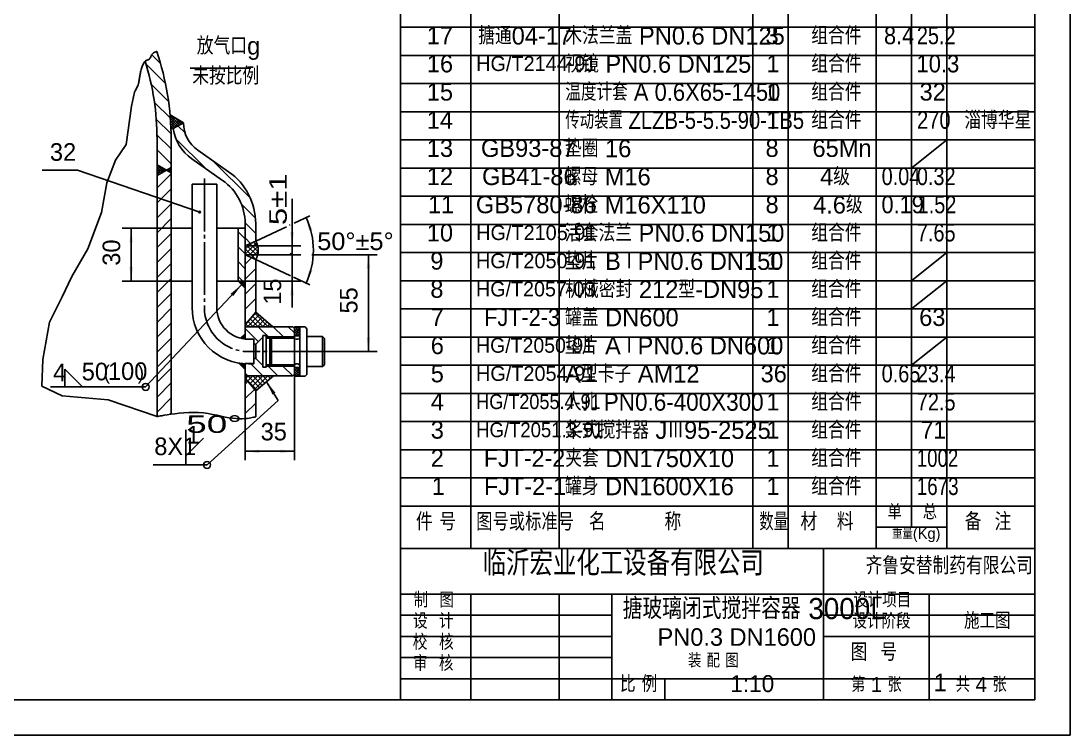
# Model space of a CAD drawing. Extents: x -21 to 598, y -220 to 621.
# Drawn here: x 275.1 to 572.8, y -220.2 to -17.4 of the extents above; entities that cross this region are included whole.
import ezdxf

# ---------------------------------------------------------------- set-up
doc = ezdxf.new("R2010")
doc.units = 0
doc.linetypes.add('DASHDOT', pattern=[18, 15, -1, 1, -1])
doc.layers.get('0').update_dxf_attribs({"linetype": 'CONTINUOUS'})
for name, color, linetype in [('1', 7, 'CONTINUOUS'), ('2', 94, 'DASHDOT'), ('5', 214, 'CONTINUOUS'), ('85', 7, 'CONTINUOUS')]:
    doc.layers.add(name, color=color, linetype=linetype)
doc.styles.get("Standard").update_dxf_attribs({"font": 'isocp.shx', "width": 0.707, "bigfont": 'hztxt.shx'})
doc.styles.add('STYLE1', font='cadt_en.shx', dxfattribs={"width": 2.145643, "bigfont": 'cadt_hz.shx'})
doc.styles.add('STYLE22', font='cadt_en.shx', dxfattribs={"width": 1.565508, "bigfont": 'cadt_hz.shx'})
doc.styles.add('STYLE23', font='cadt_en.shx', dxfattribs={"width": 1.319444, "bigfont": 'cadt_hz.shx'})
doc.styles.add('STYLE24', font='cadt_en.shx', dxfattribs={"width": 1.076207, "bigfont": 'cadt_hz.shx'})
doc.dimstyles.get("Standard").update_dxf_attribs({"dimtxt": 3.5, "dimasz": 4, "dimexe": 2, "dimexo": 0, "dimgap": 1, "dimtad": 1, "dimtoh": 1, "dimdec": 4, "dimzin": 0, "dimtxsty": 'STANDARD', "dimcen": 0, "dimazin": 3, "dimtfac": 1, "dimtdec": 4, "dimtmove": 0, "dimatfit": 3, "dimtolj": 1, "dimtzin": 0})

# ---------------------------------------------------------------- blocks, each defined once
blk = doc.blocks.new('*U87')
for p, q in [((307.3, -37.58), (306.45, -41.55)), ((306.45, -41.55), (304.94, -52.44, 1)), ((304.94, -52.44), (301.91, -56.97)), ((301.91, -56.97), (299.49, -63.33)), ((299.49, -63.33), (297.98, -71.79)), ((297.98, -71.79), (294.05, -82.08)), ((294.05, -82.08), (289.51, -89.94)), ((289.51, -89.94), (286.79, -95.69)), ((286.79, -95.69), (283.16, -102.95)), ((283.16, -102.95), (281.35, -113.53)), ((281.35, -113.53), (281.04, -121.09)), ((281.04, -121.09), (286.79, -123.82)), ((286.79, -123.82), (299.8, -125.03)), ((299.8, -125.03), (313.71, -129.71))]:
    blk.add_line(p, q)
blk = doc.blocks.new('*U88')
at = {"layer": '5'}
for p, q in [((337.57, -107.54), (338.71, -106.39)), ((337.86, -107.6), (338.71, -106.74)), ((338.61, -107.72), (337.91, -107.02)), ((338.71, -107.47), (338.08, -106.84)), ((338.16, -107.66), (338.71, -107.1)), ((338.71, -107.12), (338.26, -106.66)), ((338.71, -106.76), (338.44, -106.49)), ((338.71, -106.41), (338.61, -106.31)), ((337.76, -107.58), (337.55, -107.37, 1)), ((338.2, -107.66), (337.73, -107.19)), ((338.46, -107.7), (338.71, -107.45))]:
    blk.add_line(p, q, dxfattribs=at)
blk = doc.blocks.new('*U89')
at = {"layer": '5'}
for p, q in [((336.91, -114.55), (336.92, -114.55)), ((338.71, -116.31), (336.96, -114.55, 1)), ((337.09, -114.73), (337.23, -114.6)), ((337.27, -114.91), (337.53, -114.64)), ((338.71, -115.96), (337.37, -114.62)), ((337.44, -115.08), (337.85, -114.68)), ((337.62, -115.26), (338.17, -114.71)), ((338.71, -115.6), (337.78, -114.67)), ((337.8, -115.44), (338.5, -114.74)), ((337.97, -115.61), (338.71, -114.88)), ((338.15, -115.79), (338.71, -115.23)), ((338.71, -115.25), (338.18, -114.71)), ((338.33, -115.97), (338.71, -115.58)), ((338.5, -116.14), (338.71, -115.94)), ((338.71, -114.9), (338.56, -114.74)), ((338.68, -116.32), (338.71, -116.29))]:
    blk.add_line(p, q, dxfattribs=at)
blk = doc.blocks.new('*U90')
at = {"layer": '5'}
for p, q in [((352.71, -104.73), (353.17, -104.28)), ((352.71, -105.44), (353.87, -104.28)), ((352.71, -106.15), (354.21, -104.65)), ((354.21, -106.38), (352.71, -104.88)), ((353.9, -106.78), (352.71, -105.59)), ((353.2, -106.78), (352.71, -106.3, 1)), ((352.79, -106.78), (354.21, -105.36)), ((354.21, -105.68), (352.82, -104.28)), ((353.49, -106.78), (354.21, -106.06)), ((354.21, -104.97), (353.52, -104.28)), ((354.2, -106.78), (354.21, -106.77))]:
    blk.add_line(p, q, dxfattribs=at)
blk = doc.blocks.new('*U91')
at = {"layer": '5'}
for p, q in [((352.71, -116.05), (352.98, -115.78)), ((352.71, -116.76), (353.69, -115.78)), ((352.71, -117.46), (354.21, -115.96)), ((354.21, -116.99), (353, -115.78)), ((354.21, -116.28), (353.71, -115.78)), ((354.21, -117.7), (352.71, -116.2)), ((352.71, -118.17), (354.21, -116.67)), ((354.09, -118.28), (352.71, -116.9)), ((353.38, -118.28), (352.71, -117.61, 1)), ((353.31, -118.28), (354.21, -117.38)), ((354.02, -118.28), (354.21, -118.08))]:
    blk.add_line(p, q, dxfattribs=at)
blk = doc.blocks.new('*U92')
for p, q in [((313.71, -129.71), (313.72, -129.71, 1)), ((313.72, -129.71), (313.74, -129.71)), ((313.74, -129.71), (313.82, -129.69)), ((313.82, -129.69), (313.97, -129.67)), ((313.97, -129.67), (314.21, -129.63)), ((314.21, -129.63), (314.57, -129.57)), ((314.57, -129.57), (315.07, -129.49)), ((315.07, -129.49), (315.74, -129.38)), ((315.74, -129.38), (316.59, -129.24)), ((316.59, -129.24), (317.61, -129.09)), ((317.61, -129.09), (318.76, -128.93)), ((318.76, -128.93), (320.01, -128.79)), ((320.01, -128.79), (321.34, -128.67)), ((321.34, -128.67), (322.72, -128.59)), ((322.72, -128.59), (324.13, -128.56)), ((324.13, -128.56), (325.52, -128.6)), ((325.52, -128.6), (326.89, -128.71)), ((326.89, -128.71), (328.22, -128.89)), ((328.22, -128.89), (329.5, -129.12)), ((329.5, -129.12), (330.74, -129.36)), ((330.74, -129.36), (331.94, -129.62)), ((331.94, -129.62), (333.07, -129.86)), ((333.07, -129.86), (334.15, -130.07)), ((334.15, -130.07), (335.17, -130.23)), ((335.17, -130.23), (336.13, -130.33)), ((336.13, -130.33), (337.02, -130.37)), ((337.02, -130.37), (337.84, -130.37)), ((337.84, -130.37), (338.58, -130.33)), ((338.58, -130.33), (339.25, -130.26)), ((339.25, -130.26), (339.83, -130.18)), ((339.83, -130.18), (340.33, -130.09)), ((340.33, -130.09), (340.74, -130.02)), ((340.74, -130.02), (341.06, -129.95)), ((341.06, -129.95), (341.31, -129.91)), ((341.31, -129.91), (341.48, -129.87)), ((341.48, -129.87), (341.6, -129.85)), ((341.6, -129.85), (341.67, -129.84)), ((341.67, -129.84), (341.72, -129.83)), ((341.7, -129.83), (341.72, -129.83))]:
    blk.add_line(p, q)
blk = doc.blocks.new('*U93')
at = {"layer": '5'}
for p, q in [((339.36, -104.21), (342.65, -100.92)), ((340.11, -102.04), (341.88, -100.27)), ((343.87, -104.21), (340.84, -101.18)), ((345.29, -104.21), (341.48, -100.41)), ((339.63, -104.21), (338.9, -103.48, 1)), ((341.04, -104.21), (339.55, -102.71)), ((342.46, -104.21), (340.19, -101.94)), ((340.77, -104.21), (343.42, -101.56)), ((342.19, -104.21), (344.19, -102.21)), ((343.6, -104.21), (344.96, -102.86)), ((345.02, -104.21), (345.72, -103.5)), ((346.43, -104.21), (346.49, -104.15))]:
    blk.add_line(p, q, dxfattribs=at)
blk = doc.blocks.new('*U94')
at = {"layer": '5'}
for p, q in [((342.03, -122.16), (338.71, -118.85, 1)), ((338.78, -118.93), (339.5, -118.21)), ((339.42, -119.7), (340.92, -118.21)), ((342.8, -121.52), (339.49, -118.21)), ((340.07, -120.47), (342.33, -118.21)), ((340.71, -121.24), (343.74, -118.21)), ((343.57, -120.87), (340.9, -118.21)), ((341.36, -122.01), (345.16, -118.21)), ((344.34, -120.23), (342.32, -118.21)), ((345.1, -119.58), (343.73, -118.21)), ((345.87, -118.94), (345.14, -118.21)), ((345.69, -119.09), (346.57, -118.21)), ((346.64, -118.29), (346.56, -118.21))]:
    blk.add_line(p, q, dxfattribs=at)
blk = doc.blocks.new('*U95')
at = {"layer": '5'}
for p, q in [((338.71, -120.41), (339.42, -119.7, 1)), ((338.71, -124.65), (341.36, -122.01)), ((338.71, -128.9), (341.71, -125.9))]:
    blk.add_line(p, q, dxfattribs=at)
blk = doc.blocks.new('*U96')
at = {"layer": '5'}
for p, q in [((342.46, -108.46), (338.71, -104.71)), ((342.46, -104.21), (345.73, -107.48)), ((349.62, -107.13), (346.7, -104.21)), ((352.71, -105.98), (350.94, -104.21, 1))]:
    blk.add_line(p, q, dxfattribs=at)
blk = doc.blocks.new('*U97')
at = {"layer": '5'}
for p, q in [((343.73, -118.21), (340.3, -114.78)), ((347.97, -118.21), (344.85, -115.08)), ((352.21, -118.21), (349.44, -115.43, 1)), ((339.49, -118.21), (338.71, -117.43))]:
    blk.add_line(p, q, dxfattribs=at)
blk = doc.blocks.new('*U98')
at = {"layer": '5'}
for p, q in [((352.71, -111.28), (352.71, -136.37)), ((338.71, -118.21), (338.71, -136.37, 1))]:
    blk.add_line(p, q, dxfattribs=at)
blk = doc.blocks.new('*U99')
at = {"layer": '5'}
blk.add_line((321.92, -143.47), (321.92, -133.47, 1), dxfattribs=at)
blk = doc.blocks.new('*U100')
blk.add_line((344.77, -119.86), (348.13, -125.17))
blk.add_solid([(344.77, -119.86), (347.33, -122.97), (346.49, -123.51)])
blk = doc.blocks.new('*D101')
for p, q in [((338.71, -136.37), (338.71, -142.1)), ((352.71, -136.37), (352.71, -142.1)), ((338.71, -139.6), (352.71, -139.6))]:
    blk.add_line(p, q)
for points in [[(338.71, -139.6), (342.71, -139.1), (342.71, -140.1)], [(352.71, -139.6), (348.71, -140.1), (348.71, -139.1)]]:
    blk.add_solid(points)
at = {"style": 'STYLE1'}
blk.add_text('35', height=5, dxfattribs=at).set_placement((343.12, -136.5))
blk = doc.blocks.new('*U102')
at = {"layer": '5'}
blk.add_line((336.72, -91.29), (336.73, -91.28, 1), dxfattribs=at)
blk = doc.blocks.new('*U103')
at = {"layer": '5'}
for p, q in [((338.71, -86.47), (340.55, -84.64, 1)), ((338.71, -90.71), (341.71, -87.71)), ((338.71, -94.96), (341.71, -91.96)), ((338.71, -99.2), (341.71, -96.2)), ((338.71, -103.44), (340.11, -102.04))]:
    blk.add_line(p, q, dxfattribs=at)
blk = doc.blocks.new('*U104')
at = {"layer": '5'}
for p, q in [((338.71, -79.25), (336.71, -77.25, 1)), ((338.71, -83.49), (336.71, -81.49)), ((338.71, -87.74), (336.71, -85.74)), ((338.02, -91.28), (336.71, -89.98))]:
    blk.add_line(p, q, dxfattribs=at)
blk = doc.blocks.new('*U105')
at = {"layer": '5'}
for p, q in [((338.71, -81.28), (354.04, -81.28)), ((351.79, -83.35), (351.54, -83.78)), ((352.04, -91.28), (352.04, -81.28, 1)), ((338.71, -83.78), (354.04, -83.78)), ((338.71, -91.28), (354.04, -91.28)), ((352.04, -91.28), (352.04, -98.78))]:
    blk.add_line(p, q, dxfattribs=at)
blk = doc.blocks.new('*U106')
at = {"layer": '5'}
for p, q in [((317.71, -76.28), (308.67, -76.28, 1)), ((317.71, -91.28), (309.76, -91.28))]:
    blk.add_line(p, q, dxfattribs=at)
blk = doc.blocks.new('*D107')
for p, q in [((308.67, -76.28), (303.86, -76.28)), ((306.36, -91.28), (306.36, -76.28)), ((309.76, -91.28), (303.86, -91.28))]:
    blk.add_line(p, q)
for points in [[(306.36, -76.28), (306.86, -80.28), (305.86, -80.28)], [(306.36, -91.28), (305.86, -87.28), (306.86, -87.28)]]:
    blk.add_solid(points)
at = {"style": 'STYLE1'}
blk.add_text('30', height=5, rotation=90, dxfattribs=at).set_placement((303.26, -86.89))
blk = doc.blocks.new('*U108')
blk.add_line((337.71, -92.28), (310.48, -121.32))
blk.add_solid([(337.71, -92.28), (335.34, -95.54), (334.61, -94.86)])
blk = doc.blocks.new('*D109')
for p, q in [((352.04, -98.48), (352.04, -67.89)), ((338.71, -81.28), (354.54, -81.28)), ((338.71, -83.78), (354.54, -83.78)), ((338.71, -91.28), (354.54, -91.28))]:
    blk.add_line(p, q)
for points in [[(352.04, -81.28), (351.54, -77.28), (352.54, -77.28)], [(352.04, -91.28), (352.54, -95.28), (351.54, -95.28)]]:
    blk.add_solid(points)
at = {"style": 'STYLE1'}
blk.add_text('15', height=5, rotation=90, dxfattribs=at).set_placement((348.94, -97.98))
at = {"insert": (350.61, -75.37), "char_height": 5, "attachment_point": 7, "rotation": 90, "style": 'STYLE23'}
blk.add_mtext('5%%p1', dxfattribs=at)
blk = doc.blocks.new('*U110')
at = {"layer": '1'}
for p, q in [((321.68, -49.21), (319.65, -47.19, 1)), ((319.08, -50.86), (327.54, -59.32)), ((340.21, -67.75), (329.47, -57.01)), ((337.67, -69.45), (341.65, -73.43)), ((338.71, -74.73), (341.71, -77.74)), ((338.71, -78.98), (340.28, -80.55))]:
    blk.add_line(p, q, dxfattribs=at)
blk = doc.blocks.new('*U111')
at = {"layer": '1'}
for p, q in [((317.43, -44.26), (320.1, -46.93)), ((317.44, -44.44), (317.65, -44.23, 1)), ((317.49, -45.09), (318.1, -44.49)), ((319.65, -47.19), (317.49, -45.03)), ((317.54, -45.75), (318.55, -44.74)), ((317.54, -45.79), (319.2, -47.44)), ((317.58, -46.42), (319, -45)), ((318.75, -47.7), (317.59, -46.54)), ((317.62, -47.09), (319.45, -45.26)), ((317.63, -47.29), (318.29, -47.95)), ((317.65, -47.77), (319.9, -45.52)), ((318.17, -47.95), (320.34, -45.78)), ((320.54, -46.67), (318.72, -44.84)), ((319.64, -47.19), (320.79, -46.04)), ((320.39, -45.81), (320.99, -46.41))]:
    blk.add_line(p, q, dxfattribs=at)
blk = doc.blocks.new('*U112')
at = {"layer": '1'}
for p, q in [((316.76, -59.97), (317.71, -59.02, 1)), ((317.01, -59.4), (317.71, -60.1)), ((317.46, -59.14), (317.71, -59.39)), ((316.57, -59.66), (317.05, -60.15)), ((317.2, -60.23), (317.71, -59.72)), ((317.65, -60.49), (317.71, -60.43))]:
    blk.add_line(p, q, dxfattribs=at)
blk = doc.blocks.new('*U113')
at = {"layer": '1'}
for p, q in [((313.71, -58.22), (315.67, -60.18)), ((313.71, -58.77), (314.07, -58.42, 1)), ((313.71, -59.48), (314.51, -58.68)), ((313.71, -58.93), (315.22, -60.44)), ((313.71, -60.19), (314.96, -58.94)), ((313.71, -60.89), (315.41, -59.2)), ((314.41, -60.9), (315.86, -59.46)), ((315.38, -59.18), (316.12, -59.92)), ((313.71, -59.64), (314.77, -60.69)), ((313.71, -60.34), (314.32, -60.95)), ((313.88, -61.21), (313.71, -61.05)), ((316.09, -59.94), (316.31, -59.72))]:
    blk.add_line(p, q, dxfattribs=at)
blk = doc.blocks.new('*U114')
at = {"layer": '1'}
for p, q in [((336.89, -91.46), (337.07, -91.28)), ((338.71, -92.98), (337.02, -91.28, 1)), ((337.1, -91.67), (337.49, -91.28)), ((337.31, -91.88), (337.92, -91.28)), ((338.71, -92.55), (337.44, -91.28)), ((337.53, -92.09), (338.34, -91.28)), ((337.74, -92.31), (338.71, -91.33)), ((338.71, -92.13), (337.86, -91.28)), ((337.95, -92.52), (338.71, -91.76)), ((338.16, -92.73), (338.71, -92.18)), ((338.29, -91.28), (338.71, -91.71)), ((338.71, -91.28), (338.71, -91.28)), ((338.37, -92.94), (338.71, -92.6)), ((338.59, -93.16), (338.71, -93.03))]:
    blk.add_line(p, q, dxfattribs=at)
blk = doc.blocks.new('*D115')
for p, q in [((370.03, -83.78), (376.19, -83.78)), ((373.69, -111.23), (373.69, -83.78)), ((370.03, -111.23), (376.19, -111.23))]:
    blk.add_line(p, q)
for points in [[(373.69, -83.78), (374.19, -87.78), (373.19, -87.78)], [(373.69, -111.23), (373.19, -107.23), (374.19, -107.23)]]:
    blk.add_solid(points)
at = {"style": 'STYLE1'}
blk.add_text('55', height=5, rotation=90, dxfattribs=at).set_placement((370.6, -100.47))
blk = doc.blocks.new('*D116')
blk.add_arc((336.03, -82.53), 22.06, 335, 385)
for points in [[(356.03, -73.21), (357.85, -76.8), (356.91, -77.14)], [(356.03, -91.85), (356.91, -87.92), (357.85, -88.26)]]:
    blk.add_solid(points)
at = {"insert": (359.17, -82.53), "char_height": 5, "attachment_point": 7, "style": 'STYLE24'}
blk.add_mtext('50%%d%%p5%%d', dxfattribs=at)
blk = doc.blocks.new('*U117')
for p, q in [((312.32, -26.83), (312.4, -26.72)), ((312.4, -26.72), (312.5, -26.62)), ((312.5, -26.62), (312.61, -26.53)), ((312.61, -26.53), (312.73, -26.45)), ((312.73, -26.45), (312.87, -26.37)), ((312.87, -26.37), (313.01, -26.3)), ((313.01, -26.3), (313.15, -26.24)), ((313.15, -26.24), (313.28, -26.19)), ((313.28, -26.19), (313.41, -26.14)), ((313.41, -26.14), (313.53, -26.1)), ((313.53, -26.1), (313.63, -26.07)), ((309.62, -30.01), (309.75, -29.72)), ((309.75, -29.72), (309.89, -29.45)), ((309.89, -29.45), (310.03, -29.21)), ((310.03, -29.21), (310.18, -29)), ((310.18, -29), (310.32, -28.83)), ((310.32, -28.83), (310.46, -28.7)), ((310.46, -28.7), (310.6, -28.61)), ((310.6, -28.61), (310.74, -28.55)), ((310.74, -28.55), (310.87, -28.51)), ((310.87, -28.51), (311, -28.48)), ((311, -28.48), (311.12, -28.45)), ((311.12, -28.45), (311.23, -28.42)), ((311.23, -28.42), (311.34, -28.37)), ((311.34, -28.37), (311.44, -28.3)), ((311.44, -28.3), (311.53, -28.21)), ((311.53, -28.21), (311.62, -28.11)), ((311.62, -28.11), (311.7, -27.99)), ((311.7, -27.99), (311.77, -27.86)), ((311.77, -27.86), (311.84, -27.73)), ((311.84, -27.73), (311.91, -27.59)), ((311.91, -27.59), (311.97, -27.45)), ((311.97, -27.45), (312.04, -27.32)), ((312.04, -27.32), (312.1, -27.19)), ((312.1, -27.19), (312.17, -27.06)), ((312.17, -27.06), (312.24, -26.94)), ((312.24, -26.94), (312.32, -26.83)), ((308.85, -32.93), (308.89, -32.65)), ((308.89, -32.65), (308.93, -32.37)), ((308.93, -32.37), (308.99, -32.09)), ((308.99, -32.09), (309.04, -31.8)), ((309.04, -31.8), (309.11, -31.52)), ((309.11, -31.52), (309.19, -31.22)), ((309.19, -31.22), (309.28, -30.92)), ((309.28, -30.92), (309.38, -30.61)), ((309.38, -30.61), (309.5, -30.31)), ((309.5, -30.31), (309.62, -30.01)), ((308.22, -35.8), (308.34, -35.49)), ((308.34, -35.49), (308.44, -35.2)), ((308.44, -35.2), (308.52, -34.9)), ((308.52, -34.9), (308.59, -34.61)), ((308.59, -34.61), (308.65, -34.33)), ((308.65, -34.33), (308.69, -34.04)), ((308.69, -34.04), (308.73, -33.76)), ((308.73, -33.76), (308.77, -33.48)), ((308.77, -33.48), (308.81, -33.21)), ((308.81, -33.21), (308.85, -32.93)), ((307.3, -37.58), (307.4, -37.4, 1)), ((307.4, -37.4), (307.53, -37.19)), ((307.53, -37.19), (307.66, -36.94)), ((307.66, -36.94), (307.8, -36.68)), ((307.8, -36.68), (307.95, -36.39)), ((307.95, -36.39), (308.09, -36.1)), ((308.09, -36.1), (308.22, -35.8))]:
    blk.add_line(p, q)
blk = doc.blocks.new('*U118')
for p, q in [((316.09, -35.14), (310.56, -29.61)), ((314.7, -29.51), (312.2, -27.01, 1)), ((316.98, -40.27), (312.04, -35.34)), ((312.97, -40.51), (317.49, -45.03)), ((317.7, -49.48), (313.5, -45.28)), ((317.71, -53.74), (313.7, -49.73)), ((317.71, -57.98), (313.71, -53.98))]:
    blk.add_line(p, q)
blk = doc.blocks.new('*U119')
at = {"layer": '5'}
for p, q in [((341.06, -80.19), (342.32, -81.44)), ((338.71, -83.64), (341.97, -80.38)), ((338.71, -82.23), (340.49, -80.45)), ((338.71, -82.08), (341.75, -85.12)), ((339.13, -81.09), (342.18, -84.13)), ((339.58, -84.19), (342.32, -81.45)), ((340.1, -80.64), (342.41, -82.95)), ((340.55, -84.64), (342.43, -82.76)), ((339.25, -84.03), (338.71, -83.49)), ((312.63, -143.47), (327.92, -143.47, 1))]:
    blk.add_line(p, q, dxfattribs=at)
blk = doc.blocks.new('*U123')
at = {"style": 'STYLE1'}
for s, height, width, p in [('HG/T2055.4-91', 4.2, 0.912265, (404.29, -127.61)), ('人孔 PN0.6-400X300', 5, 0.953422, (429.67, -128.07)), ('1', 5, 1.003, (486.66, -128)), ('组合件', 5, 1.003, (499.38, -128.09)), ('72.5', 5, 0.843764, (529.35, -128))]:
    blk.add_text(s, height=height, dxfattribs=dict(at, width=width)).set_placement(p)
blk = doc.blocks.new('*U184')
at = {"style": 'STYLE1'}
blk.add_text('淄博华星', height=5, dxfattribs=at).set_placement((542.83, -48.07))
blk = doc.blocks.new('*U185')
at = {"style": 'STYLE1'}
blk.add_text('齐鲁安替制药有限公司', height=5, dxfattribs=at).set_placement((514.79, -174.57))

msp = doc.modelspace()

# ---------------------------------------------------------------- linework, layer by layer
for p, q in [((572.81064, 620.83141), (572.81064, -220.16859)), ((402.81064, -167.16859), (402.81064, 100.83141)), ((427.81064, -167.16859), (427.81064, 100.83141)), ((482.81064, -167.16859), (482.81064, 100.83141)), ((492.81064, -167.16859), (492.81064, 100.83141)), ((517.81064, -167.16859), (517.81064, 100.83141)), ((527.81064, -161.16859), (527.81064, 100.83141)), ((537.81064, -167.16859), (537.81064, 100.83141)), ((382.81064, -19.16859), (562.81064, -19.16859)), ((382.81064, -27.16859), (562.81064, -27.16859)), ((382.81064, -35.16859), (562.81064, -35.16859)), ((382.81064, -43.16859), (562.81064, -43.16859)), ((382.81064, -51.16859), (562.81064, -51.16859)), ((527.81064, -59.16859), (537.81064, -51.16859, 1)), ((382.81064, -59.16859), (562.81064, -59.16859)), ((562.81064, -67.16859), (382.81064, -67.16859, 1)), ((562.81064, -75.16859), (382.81064, -75.16859, 1)), ((382.81064, -83.16859), (562.81064, -83.16859)), ((527.81064, -91.16859), (537.81064, -83.16859, 1)), ((382.81064, -91.16859), (562.81064, -91.16859)), ((527.81064, -99.16859), (537.81064, -91.16859, 1)), ((382.81064, -99.16859), (562.81064, -99.16859)), ((346.21297, -107.13142), (344.71297, -107.13142)), ((382.81064, -107.16859), (562.81064, -107.16859)), ((527.81064, -115.16859), (537.81064, -107.16859, 1)), ((345.86297, -107.48142), (352.71297, -107.48142)), ((346.21297, -115.43142), (344.71297, -115.43142)), ((345.86297, -115.08142), (352.71297, -115.08142)), ((562.81064, -115.16859), (382.81064, -115.16859)), ((382.81064, -123.16859), (562.81064, -123.16859)), ((348.13384, -125.17357), (327.91549, -143.46968)), ((562.81064, -131.16859), (382.81064, -131.16859)), ((382.81064, -139.16859), (562.81064, -139.16859)), ((382.81064, -147.16859), (562.81064, -147.16859)), ((382.81064, -155.16859), (562.81064, -155.16859)), ((517.81064, -161.16859), (537.81064, -161.16859, 1)), ((502.81064, -210.16859), (502.81064, -167.16859)), ((562.81064, -180.16859), (382.81064, -180.16859)), ((402.81064, -210.16859), (402.81064, -180.16859)), ((427.81064, -210.16859), (427.81064, -180.16859)), ((442.81064, -210.16859), (442.81064, -180.16859)), ((532.81064, -180.16859), (532.81064, -210.16859)), ((382.81064, -186.16859), (442.81064, -186.16859)), ((502.81064, -186.16859), (562.81064, -186.16859)), ((382.81064, -192.16859), (442.81064, -192.16859)), ((502.81064, -192.16859), (562.81064, -192.16859)), ((382.81064, -198.16859), (442.81064, -198.16859)), ((382.81064, -204.16859), (562.81064, -204.16859, 1)), ((457.81064, -204.16859), (457.81064, -210.16859)), ((572.81064, -220.16859), (-21.18936, -220.16859))]:
    msp.add_line(p, q)
at = {"layer": '1'}
for p, q in [((562.81064, 595.83141), (562.81064, -210.16859)), ((382.81064, -210.16859), (382.81064, 100.83141)), ((321.21297, -46.28142), (317.41097, -44.08634, 6.28319)), ((321.21297, -46.28142), (318.32469, -47.94897)), ((318.32469, -47.94897), (317.65578, -47.94897)), ((313.71297, -50.9287), (313.71297, -61.30575, 1)), ((317.71297, -59.76179), (317.71297, -50.9287)), ((332.31661, -62.66399), (323.54326, -56.52082)), ((334.03734, -60.20653), (325.26399, -54.06337)), ((313.71297, -58.21783), (317.71297, -60.52723)), ((313.71297, -61.30575), (317.71297, -58.99635)), ((281.1467, -59.76985), (291.1467, -59.76985, 1)), ((313.71297, -59.76179), (317.71297, -59.76179)), ((313.71297, -129.71042), (313.71297, -59.76179)), ((317.71297, -129.07531), (317.71297, -59.76179)), ((330.6586, -63.78142), (323.6586, -63.78142, 1)), ((323.6586, -98.78142), (323.6586, -63.78142)), ((330.6586, -98.78142), (330.6586, -63.78142)), ((323.6586, -76.28142), (317.71297, -76.28142)), ((338.71297, -76.28142), (330.6586, -76.28142)), ((336.71297, -91.28142), (336.71297, -76.28142)), ((338.71297, -81.28142), (338.71297, -74.95127, 6.28319)), ((341.71297, -79.8825), (341.71297, -74.95127, 6.28319)), ((338.71297, -81.28142), (341.71297, -79.8825)), ((338.71297, -104.2096), (338.71297, -81.28142, 6.28319)), ((338.71297, -83.78142), (341.71297, -85.18035)), ((341.71297, -100.13434), (341.71297, -85.18035)), ((323.6586, -91.28142), (317.71297, -91.28142)), ((338.71297, -91.28142), (330.6586, -91.28142)), ((336.71297, -91.28142), (338.71297, -93.28142)), ((338.71297, -103.7096), (341.71297, -100.13434)), ((341.71297, -100.13434), (346.56967, -104.2096)), ((338.71297, -106.2096), (337.42318, -107.49939)), ((338.71297, -104.2096), (352.21297, -104.2096)), ((338.71297, -104.2096), (338.71297, -107.73161)), ((343.71297, -111.2096), (343.71297, -106.7096)), ((343.71297, -106.7096), (344.71297, -106.7096)), ((344.71297, -111.2096), (344.71297, -106.7096)), ((345.71297, -107.63142), (346.21297, -107.13142)), ((346.21297, -107.13142), (352.71297, -107.13142)), ((346.21297, -115.43142), (346.21297, -107.13142)), ((352.71297, -104.7096), (352.21297, -104.2096)), ((355.71297, -104.28142), (352.71297, -104.28142)), ((352.71297, -104.28142), (352.71297, -118.28142)), ((352.71297, -106.78142), (354.21297, -106.78142)), ((352.71297, -107.28142), (352.71297, -107.13142, 6.28319)), ((352.71297, -115.43142), (352.71297, -107.13142)), ((354.21297, -118.28142), (354.21297, -104.28142, 6.28319)), ((354.21297, -107.28142), (354.21297, -107.13142)), ((355.71297, -104.28142), (356.21297, -104.78142)), ((356.21297, -117.78142), (356.21297, -104.78142)), ((360.71297, -107.03142), (356.21297, -107.03142)), ((360.71297, -115.53142), (360.71297, -107.03142)), ((361.21297, -107.53142), (360.71297, -107.03142)), ((338.71297, -107.7096), (341.21297, -107.7096)), ((341.17221, -107.7096), (338.71297, -107.7096)), ((339.6586, -107.78142), (341.1586, -107.78142)), ((341.1586, -107.78142), (341.1586, -114.78142)), ((341.21297, -111.2096), (341.21297, -107.7096)), ((341.21297, -109.2096), (341.71297, -109.2096)), ((341.71297, -109.2096), (343.71297, -107.2096)), ((341.71297, -111.2096), (341.71297, -109.2096)), ((345.86297, -107.48142), (344.71297, -107.48142)), ((345.71297, -107.63142), (345.71297, -114.93142)), ((353.21297, -107.78142), (353.71297, -107.78142, 6.28319)), ((361.21297, -107.53142), (361.21297, -115.03142)), ((341.21297, -111.2096), (341.21297, -114.7096)), ((341.71297, -111.2096), (341.71297, -113.2096)), ((343.71297, -111.2096), (343.71297, -115.7096)), ((344.71297, -111.2096), (344.71297, -115.7096)), ((344.71297, -111.2096), (344.71297, -115.7096, 6.28319)), ((356.21297, -111.28142), (361.17523, -111.28142)), ((338.71297, -116.35325), (336.90186, -114.54215, 6.28319)), ((338.71297, -114.7096), (341.21297, -114.7096)), ((341.17221, -114.7096), (338.71297, -114.7096)), ((338.71297, -114.75345), (338.71297, -118.2096)), ((339.6586, -114.78142), (341.1586, -114.78142)), ((341.21297, -113.2096), (341.71297, -113.2096)), ((341.71297, -113.2096), (343.71297, -115.2096)), ((343.71297, -115.7096), (344.71297, -115.7096, 6.28319)), ((345.86297, -115.08142), (344.71297, -115.08142)), ((346.21297, -115.43142), (345.71297, -114.93142, 1)), ((346.21297, -115.43142), (352.71297, -115.43142)), ((354.21297, -115.78142), (352.71297, -115.78142)), ((353.21297, -114.78142), (353.71297, -114.78142, 6.28319)), ((356.21297, -115.53142), (360.71297, -115.53142)), ((360.71297, -115.53142), (361.21297, -115.03142)), ((338.71297, -118.2096), (352.21297, -118.2096)), ((338.71297, -130.31368), (338.71297, -118.2096)), ((341.71297, -122.42851), (338.71297, -118.85325, 1)), ((341.71297, -122.42851), (346.74087, -118.2096)), ((352.71297, -117.7096), (352.21297, -118.2096)), ((355.71297, -118.28142), (352.71297, -118.28142)), ((355.71297, -118.28142), (356.21297, -117.78142)), ((341.71297, -129.82659), (341.71297, -122.42851)), ((562.81064, -210.16859), (562.81064, -131.16859)), ((382.81064, -167.16859), (562.81064, -167.16859, 1)), ((-11.18936, -210.16859), (562.81064, -210.16859))]:
    msp.add_line(p, q, dxfattribs=at)
for centre, radius, start, end in [((240.04797, -50.9287), 77.665, 0, 18.6671787), ((240.04797, -50.9287), 73.665, 0, 17.4568978), ((330.71297, -46.28142), 9.5, 180, 235), ((330.71297, -46.28142), 12.5, 187.6663173, 235), ((323.71297, -74.95127), 18, 0, 55), ((323.71297, -74.95127), 15, 0, 55), ((337.18663, -82.53142), 5.24447, 329.6627656, 390.3372344), ((339.6586, -98.78142), 16, 180, 270), ((339.6586, -98.78142), 9, 180, 270), ((353.21297, -107.28142), 0.5, 180, 270), ((353.71297, -107.28142), 0.5, 270, 360), ((353.21297, -115.28142), 0.5, 90, 180), ((353.71297, -115.28142), 0.5, 0, 90)]:
    msp.add_arc(centre, radius, start, end, dxfattribs=at)
at = {"layer": '2'}
for p, q in [((327.1586, -62.16983), (327.1586, -98.78142)), ((360.98535, -111.28142), (339.6586, -111.28142, 1))]:
    msp.add_line(p, q, dxfattribs=at)
msp.add_arc((339.6586, -98.78142), 12.5, 180, 270, dxfattribs=at)
at = {"layer": '5'}
for p, q in [((340.36838, -30.76114), (323.07707, -30.76114)), ((291.1467, -59.76985), (325.82255, -71.65903)), ((313.71297, -64.80164), (317.71297, -60.80164)), ((313.71297, -69.04428), (317.71297, -65.04428)), ((313.71297, -73.28692), (317.71297, -69.28692)), ((313.71297, -77.52956), (317.71297, -73.52956)), ((352.6661, -74.77497), (357.07619, -72.71851)), ((341.71297, -79.8825), (350.40854, -75.82769)), ((351.29478, -75.41443), (351.47254, -75.33154)), ((313.71297, -81.7722), (317.71297, -77.7722)), ((313.71297, -86.01484), (317.71297, -82.01484)), ((313.71297, -90.25748), (317.71297, -86.25748)), ((338.71297, -83.78142), (354.20243, -83.78142)), ((341.71297, -85.18035), (351.61929, -89.79974)), ((357.67902, -83.78142), (370.02686, -83.78142)), ((313.71297, -94.50012), (317.71297, -90.50012)), ((352.42869, -90.17717), (357.07619, -92.34434)), ((313.71297, -98.74276), (317.71297, -94.74276)), ((313.71297, -102.9854), (317.71297, -98.9854)), ((313.71297, -107.22804), (317.71297, -103.22804)), ((313.71297, -111.47068), (317.71297, -107.47068)), ((313.71297, -115.71333), (317.71297, -111.71333)), ((356.27981, -111.2332), (370.02686, -111.2332)), ((313.71297, -119.95597), (317.71297, -115.95597)), ((287.55957, -116.31558), (292.55957, -121.31558)), ((287.55957, -121.31558), (287.55957, -116.31558)), ((283.48395, -121.31558), (310.48493, -121.31558, 1)), ((313.71297, -124.19861), (317.71297, -120.19861)), ((313.71297, -128.44125), (317.71297, -124.44125)), ((317.25342, -129.14343), (317.71297, -128.68389)), ((321.91549, -140.86703), (326.91549, -135.86703, 1))]:
    msp.add_line(p, q, dxfattribs=at)
for centre, radius in [((325.82255, -71.65903), 0.25), ((353.4188, -105.58835), 0.125), ((310.48493, -121.31558), 1), ((327.91549, -143.46968), 1)]:
    msp.add_circle(centre, radius, dxfattribs=at)
at = {"layer": '85'}
msp.add_line((382.81064, -197.16859), (382.81064, -210.16859), dxfattribs=at)

# ---------------------------------------------------------------- block references
for name in ['*U117', '*U118', '*U87', '*U111', '*U184', '*U110', '*U113', '*U112', '*D109', '*D116', '*D107', '*U106', '*U104', '*U119', '*U105', '*U103', '*D115', '*U108', '*U102', '*U114', '*U93', '*U88', '*U96', '*U90', '*U98', '*U89', '*U97', '*U91', '*U94', '*U95', '*U100', '*U123', '*U92', '*U99', '*U185']:
    msp.add_blockref(name, (0, 0))

# ---------------------------------------------------------------- texts
at = {"style": 'STYLE1'}
for s, height, p in [('17', 5, (390.28029, -24.00442)), ('搪通04-17', 5, (404.86405, -24.0913)), ('16', 5, (390.28029, -32.00442)), ('未按比例', 5, (323.71908, -35.51172)), ('15', 5, (390.28029, -40.00442)), ('32', 5, (530.12113, -40.00442)), ('14', 5, (390.28029, -48.00442)), ('13', 5, (390.28029, -56.00442)), ('12', 5, (390.28029, -64.00442)), ('11', 5, (390.5879, -72.00442)), ('10', 5, (390.28029, -80.00442)), ('9', 5, (391.27203, -88.00442)), ('8', 5, (391.27203, -96.00442)), ('63', 5, (530.00685, -104.00442)), ('36', 5, (485.00685, -120.00442)), ('8X1', 5, (312.93975, -140.68733)), ('单', 4.23307, (521.03564, -158.93323)), ('总', 4.23307, (531.02324, -158.93323)), ('件 号', 5, (387.20503, -162.0913)), ('名         称', 5, (436.27306, -162.07177)), ('材   料', 5, (496.31042, -162.0913)), ('备  注', 5, (542.94181, -162.07177)), ('重量(Kg)', 3.101538, (522.3119, -164.46091)), ('制  图', 4.335484, (386.53835, -183.96867)), ('设计项目', 4.335484, (511.28222, -183.96867)), ('设  计', 4.335484, (386.39863, -189.96867)), ('设计阶段', 4.335484, (511.09169, -189.96867)), ('施工图', 4.634483, (542.72638, -190.02384)), ('PN0.3 DN1600', 5, (455.7519, -194.83492)), ('校  核', 4.406557, (386.27988, -195.98178)), ('图  号', 5, (510.54435, -199.13036)), ('审  核', 4.335484, (386.37323, -201.96867)), ('装 配 图', 4, (464.3939, -201.00526)), ('比 例', 4.665695, (445.08263, -208.0073)), ('1:10', 4.8, (476.37649, -207.97099)), ('第 1 张', 4.233071, (510.69557, -207.93323)), ('1', 5, (534.10261, -207.75442)), ('共 4 张', 4.266667, (540.38386, -207.92263))]:
    msp.add_text(s, height=height, dxfattribs=at).set_placement(p)
for s, height, width, p in [('木法兰盖 PN0.6 DN125', 5, 1.003, (429.57556, -24.0913)), ('3', 5, 1.003, (486.38725, -24.00442)), ('组合件', 5, 1.003, (499.37551, -24.0913)), ('8.4', 5, 0.917632, (520.03659, -24.00442)), ('25.2', 5, 0.842194, (529.35106, -24.00442)), ('视镜 PN0.6 DN125', 5, 1.003, (429.57556, -32.0913)), ('组合件', 5, 1.003, (499.37551, -32.0913)), ('HG/T2144-91', 4.2, 1.003, (404.28416, -31.60819)), ('1', 5, 1.003, (486.66151, -32.00442)), ('10.3', 5, 0.933652, (529.23625, -32.00442)), ('温度计套 A 0.6X65-1450', 5, 0.93182, (429.59225, -40.07177)), ('1', 5, 1.003, (486.66151, -40.00442)), ('组合件', 5, 1.003, (499.37551, -40.0913)), ('传动装置 ZLZB-5-5.5-90-TB5', 5, 0.85954, (429.58401, -48.05224)), ('1', 5, 1.003, (486.66151, -48.00442)), ('组合件', 5, 1.003, (499.37551, -48.0913)), ('270', 5, 0.851765, (529.40977, -48.00442)), ('垫圈 16', 5, 1.003, (429.45803, -56.0913)), ('GB93-87', 5, 1.003, (405.63933, -56.00442)), ('8', 5, 1.003, (486.38725, -56.00442)), ('65Mn', 5, 1.003, (499.72051, -56.00442)), ('GB41-86', 5, 1.003, (405.94787, -64.00442)), ('螺母 M16', 5, 1.003, (429.36987, -64.07177)), ('8', 5, 1.003, (486.38725, -64.00442)), ('4级', 5, 1.003, (501.87719, -64.08692)), ('0.04', 5, 0.843956, (519.3491, -64.00442)), ('0.32', 5, 0.84395, (529.34911, -64.00442)), ('GB5780-86', 5, 1.002619, (404.19382, -72.00442)), ('螺栓 M16X110', 5, 1.003, (429.36987, -72.0913)), ('8', 5, 1.003, (486.38725, -72.00442)), ('4.6级', 5, 1.003, (499.88775, -72.08692)), ('0.19', 5, 0.92391, (519.30538, -72.00442)), ('1.52', 5, 0.84395, (529.57988, -72.00442)), ('HG/T2105-91', 4.2, 1.003, (404.28416, -79.60819)), ('活套法兰 PN0.6 DN150', 5, 1.003, (429.45803, -80.0913)), ('1', 5, 1.003, (486.66151, -80.00442)), ('组合件', 5, 1.003, (499.37551, -80.0913)), ('7.65', 5, 0.84394, (529.34912, -80.00442)), ('HG/T2050-91', 4.2, 1.002969, (404.23473, -87.60819)), ('垫片 BⅠPN0.6 DN150', 5, 1.003, (429.45803, -88.0913)), ('1', 5, 1.003, (486.66151, -88.00442)), ('组合件', 5, 1.003, (499.37551, -88.0913)), ('HG/T2057-03', 4.2, 0.995183, (404.23934, -95.60819)), ('机械密封 212型-DN95', 5, 1.003, (429.54618, -96.0913)), ('1', 5, 1.003, (486.66151, -96.00442)), ('组合件', 5, 1.003, (499.37551, -96.0913)), ('7', 5, 1.003, (391.38725, -104.00442)), ('FJT-2-3', 5, 0.919376, (406.56604, -104.00442)), ('罐盖 DN600', 5, 1.003, (429.48741, -104.11083)), ('1', 5, 1.003, (486.66151, -104.00442)), ('组合件', 5, 1.003, (499.37551, -104.0913)), ('6', 5, 1.003, (391.38725, -112.00442)), ('垫片 AⅠPN0.6 DN600', 5, 1.003, (429.45803, -112.0913)), ('1', 5, 1.003, (486.66151, -112.00442)), ('组合件', 5, 1.003, (499.37551, -112.0913)), ('HG/T2050-91', 4.2, 0.98336, (404.25698, -111.60819)), ('5', 5, 1.003, (391.38725, -120.00442)), ('HG/T2054-91', 4.2, 1.002969, (404.23473, -119.60819)), ('A型卡子 AM12', 5, 1.003, (429.53639, -120.0913)), ('组合件', 5, 1.003, (499.37551, -120.0913)), ('0.65', 5, 0.843956, (519.3491, -120.00442)), ('23.4', 5, 0.843628, (529.3494, -120.00442)), ('4', 5, 1.003, (391.38725, -128.00442)), ('3', 5, 1.003, (391.38725, -136.00442)), ('桨式搅拌器 JⅢ95-2525', 5, 1.001895, (429.51712, -136.07177)), ('组合件', 5, 1.003, (499.37551, -136.0913)), ('HG/T2051.3-91', 4.2, 0.93533, (404.27356, -135.60819)), ('1', 5, 1.003, (486.66151, -136.00442)), ('71', 5, 0.964942, (530.45784, -136.00442)), ('2', 5, 1.003, (391.38725, -144.00442)), ('FJT-2-2', 5, 0.988385, (406.43369, -144.00442)), ('夹套 DN1750X10', 5, 1.003, (429.54618, -144.0913)), ('1', 5, 1.003, (486.66151, -144.00442)), ('组合件', 5, 1.003, (499.37551, -144.0913)), ('1002', 5, 0.791271, (529.32842, -144.00442)), ('1', 5, 1.003, (391.66151, -152.00442)), ('FJT-2-1', 5, 0.994704, (406.49448, -152.00442)), ('罐身 DN1600X16', 5, 1.003, (429.48741, -152.07177)), ('1', 5, 1.003, (486.66151, -152.00442)), ('组合件', 5, 1.003, (499.37551, -152.0913)), ('1673', 5, 0.797784, (529.31992, -152.00442)), ('图号或标准号', 5, 0.973683, (404.29424, -162.11083)), ('数量', 5, 0.857889, (484.62873, -162.07177))]:
    msp.add_text(s, height=height, dxfattribs=dict(at, width=width)).set_placement(p)
at = {"layer": '1', "style": 'STYLE1'}
msp.add_text('临沂宏业化工设备有限公司', height=7, dxfattribs=at).set_placement((406.12021, -174.93304))
at = {"layer": '1', "style": 'STYLE1', "width": 0.98426}
msp.add_text('搪玻璃闭式搅拌容器 3000L', height=6, dxfattribs=at).set_placement((445.86306, -187.2524))
at = {"layer": '5', "style": 'STYLE1', "width": 1.003}
for s, height, p in [('放气口g', 5, (324.98577, -26.96249)), ('32', 5, (283.3087, -57.10318)), ('4', 5, (284.21446, -119.72318)), ('50', 5, (292.34842, -119.44514)), ('(', 4, (298.56374, -119.16713)), ('100', 5, (299.78643, -119.34325)), (')', 4, (308.24334, -119.16713)), ('1', 5, (322.10183, -137.38464))]:
    msp.add_text(s, height=height, dxfattribs=at).set_placement(p)
at = {"layer": '5', "insert": (322.00111, -134.44556), "char_height": 5, "attachment_point": 7, "style": 'STYLE22'}
msp.add_mtext('50%%d', dxfattribs=at)

# ---------------------------------------------------------------- dimensions: what is measured, and where the dimension line sits
dim = msp.add_linear_dim(base=(352.71297, -139.59868), p1=(338.71297, -136.37495), p2=(352.71297, -136.37495), text='35', dimstyle='STANDARD')
dim.commit()
dim.dimension.update_dxf_attribs({"geometry": '*D101', "text_midpoint": (345.37949, -139.59868)})

doc.saveas('drawing.dxf')
